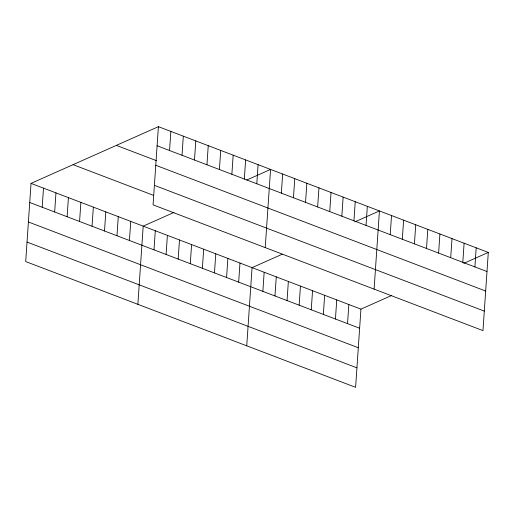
<?xml version="1.0" encoding="UTF-8"?>
<svg xmlns="http://www.w3.org/2000/svg" width="514" height="514" viewBox="0 0 514 514"><rect width="100%" height="100%" fill="white"/><g stroke="black" fill="none" stroke-linecap="round" stroke-linejoin="round"><path stroke-width="0.77" d="M158.396 126.669L153.063 204.855L482.967 330.618L488.3 252.432L158.396 126.669L31.033 183.382L25.7 261.568L355.604 387.331L360.937 309.145L391.758 295.421M42.193 207.232L43.491 188.137M54.657 211.986L55.955 192.885M67.116 216.735L68.42 197.639M79.58 221.489L80.884 202.387M92.045 226.237L93.349 207.136M104.509 230.992L105.807 211.89M116.967 235.74L118.271 216.638M129.432 240.488L130.736 221.393M137.868 304.327L143.2 226.141L174.021 212.417M153.994 249.855L155.292 230.754M169.556 150.518L170.854 131.423M166.093 254.462L167.391 235.367M182.02 155.273L183.318 136.171M178.185 259.075L179.489 239.974M194.478 160.021L195.783 140.92M190.283 263.688L191.587 244.587M206.943 164.769L208.247 145.674M202.381 268.295L203.679 249.2M219.407 169.524L220.712 150.422M214.473 272.908L215.777 253.807M231.872 174.272L233.17 155.177M226.571 277.521L227.875 258.42M244.336 179.026L245.634 159.925M238.669 282.128L239.974 263.033M256.794 183.774L258.099 164.679M246.739 345.832L252.066 267.64L282.186 254.231M265.23 247.613L270.563 169.427L246.746 180.035M262.86 291.354L264.164 272.253M281.357 193.136L282.655 174.04M274.958 295.961L276.262 276.866M293.455 197.749L294.753 178.647M287.056 300.574L288.36 281.479M305.547 202.362L306.852 183.26M299.154 305.188L300.452 286.086M317.646 206.969L318.95 187.873M311.246 309.801L312.551 290.699M329.744 211.582L331.042 192.487M323.345 314.407L324.649 295.312M341.842 216.195L343.14 197.093M335.443 319.021L336.747 299.919M353.934 220.808L355.238 201.706M347.541 323.634L348.839 304.532M366.032 225.415L367.337 206.32M374.102 289.119L379.428 210.926L354.911 221.849M390.222 234.641L391.527 215.539M402.321 239.248L403.625 220.153M414.419 243.861L415.723 224.759M426.517 248.474L427.815 229.372M438.609 253.081L439.913 233.986M450.707 257.694L452.012 238.592M462.806 262.307L464.11 243.206M474.904 266.914L476.202 247.819M463.782 263.348L488.3 252.432M157.091 145.77L486.996 271.527M116.363 145.385L156.686 160.753M155.761 165.27L485.666 291.027M154.393 185.355L484.297 311.118M73.059 164.666L153.705 195.41M31.033 183.382L360.937 309.145M29.728 202.484L359.633 328.24M28.398 221.984L358.303 347.74M27.03 242.075L356.934 367.831"/></g></svg>
